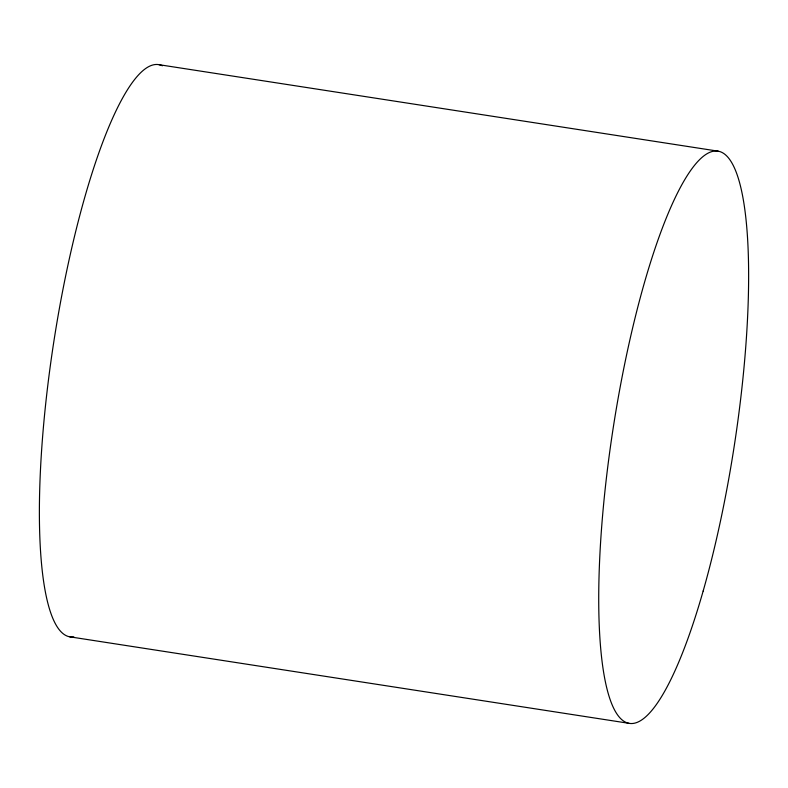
<?xml version="1.0" encoding="UTF-8"?>
<svg xmlns="http://www.w3.org/2000/svg" width="788" height="788" viewBox="0 0 788 788"><rect width="100%" height="100%" fill="white"/><g stroke="black" fill="none" stroke-linecap="round" stroke-linejoin="round"><path stroke-width="1.18" d="M158.979 64.675L718.301 151.197M69.699 636.803L629.021 723.325M73.826 636.901A289.531 61.188 -81.2 0 1 53.948 340.879A289.531 61.188 -81.2 0 1 162.387 65.798M703.162 591.02A289.531 61.188 -81.2 0 0 718.567 151.257A289.531 61.188 -81.2 0 0 599.254 569.517A289.531 61.188 -81.2 0 0 703.162 591.02"/></g></svg>
